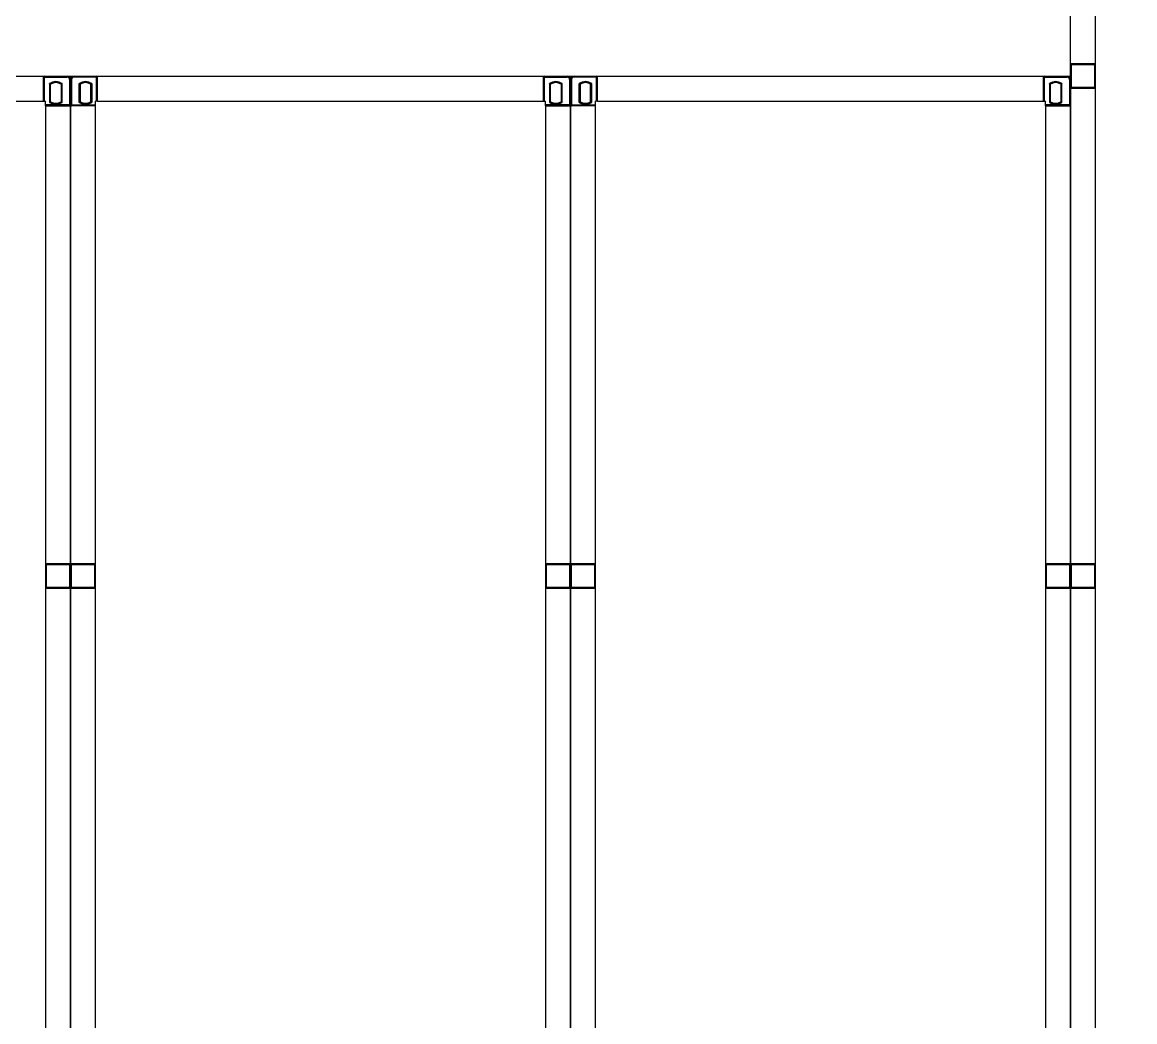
# Model space of a CAD drawing. Header units: millimetres. Extents: x 63700 to 182600, y -289551 to -205451.
# Drawn here: x 177832 to 178165.8, y -251644.3 to -251344.4 of the extents above; entities that cross this region are included whole.
import ezdxf

# ---------------------------------------------------------------- set-up
doc = ezdxf.new("R2010")
doc.units = ezdxf.units.MM
doc.header["$LTSCALE"] = 50

# ---------------------------------------------------------------- blocks, each defined once
blk = doc.blocks.new('KEY PLAN_NEW')
at = {"color": 253}
for p, q in [((-1280.86, -1428.38), (-1280.86, -1135.5)), ((-1283.86, -1190.44), (-1283.86, -1193.44)), ((-1283.86, -1190.44), (-1280.86, -1190.44)), ((-1283.74, -1193.32), (-1283.74, -1190.56)), ((-1283.74, -1190.56), (-1280.98, -1190.56)), ((-1280.98, -1190.56), (-1280.98, -1193.32)), ((-1280.98, -1190.56), (-1280.98, -1193.32)), ((-1280.86, -1193.44), (-1280.86, -1190.44)), ((-1280.86, -1193.44), (-1283.86, -1193.44)), ((-1280.98, -1193.32), (-1283.74, -1193.32)), ((-1460.62, -1194.94), (-1407.1, -1194.94)), ((-1407.1, -1194.94), (-1406.86, -1194.94)), ((-1406.86, -1195.5), (-1406.86, -1194.94)), ((-1400.62, -1194.94), (-1400.86, -1194.94)), ((-1400.86, -1195.5), (-1400.86, -1194.94)), ((-1400.62, -1194.94), (-1347.1, -1194.94)), ((-1347.1, -1194.94), (-1346.86, -1194.94)), ((-1346.86, -1195.5), (-1346.86, -1194.94)), ((-1340.62, -1194.94), (-1340.86, -1194.94)), ((-1340.86, -1195.5), (-1340.86, -1194.94)), ((-1340.62, -1194.94), (-1287.1, -1194.94)), ((-1287.1, -1194.94), (-1286.86, -1194.94)), ((-1286.86, -1195.5), (-1286.86, -1194.94)), ((-1406.86, -1195.5), (-1406.86, -1308.38)), ((-1400.86, -1308.38), (-1400.86, -1195.5)), ((-1346.86, -1195.5), (-1346.86, -1308.38)), ((-1340.86, -1308.38), (-1340.86, -1195.5)), ((-1286.86, -1195.5), (-1286.86, -1308.38)), ((-1406.86, -1250.44), (-1406.86, -1253.44)), ((-1406.86, -1250.44), (-1403.86, -1250.44)), ((-1406.74, -1253.32), (-1406.74, -1250.56)), ((-1406.74, -1250.56), (-1403.98, -1250.56)), ((-1403.98, -1250.56), (-1403.98, -1253.32)), ((-1403.98, -1250.56), (-1403.98, -1253.32)), ((-1403.86, -1250.44), (-1403.86, -1253.44)), ((-1403.86, -1250.44), (-1400.86, -1250.44)), ((-1403.86, -1253.44), (-1403.86, -1250.44)), ((-1403.74, -1253.32), (-1403.74, -1250.56)), ((-1403.74, -1250.56), (-1400.98, -1250.56)), ((-1400.98, -1250.56), (-1400.98, -1253.32)), ((-1400.98, -1250.56), (-1400.98, -1253.32)), ((-1400.86, -1253.44), (-1400.86, -1250.44)), ((-1346.86, -1250.44), (-1346.86, -1253.44)), ((-1346.86, -1250.44), (-1343.86, -1250.44)), ((-1346.74, -1253.32), (-1346.74, -1250.56)), ((-1346.74, -1250.56), (-1343.98, -1250.56)), ((-1343.98, -1250.56), (-1343.98, -1253.32)), ((-1343.98, -1250.56), (-1343.98, -1253.32)), ((-1343.86, -1253.44), (-1343.86, -1250.44)), ((-1343.86, -1250.44), (-1343.86, -1253.44)), ((-1343.86, -1250.44), (-1340.86, -1250.44)), ((-1343.74, -1253.32), (-1343.74, -1250.56)), ((-1343.74, -1250.56), (-1340.98, -1250.56)), ((-1340.98, -1250.56), (-1340.98, -1253.32)), ((-1340.98, -1250.56), (-1340.98, -1253.32)), ((-1340.86, -1253.44), (-1340.86, -1250.44)), ((-1286.86, -1250.44), (-1286.86, -1253.44)), ((-1286.86, -1250.44), (-1283.86, -1250.44)), ((-1286.74, -1253.32), (-1286.74, -1250.56)), ((-1286.74, -1250.56), (-1283.98, -1250.56)), ((-1283.98, -1250.56), (-1283.98, -1253.32)), ((-1283.98, -1250.56), (-1283.98, -1253.32)), ((-1283.86, -1250.44), (-1283.86, -1253.44)), ((-1283.86, -1250.44), (-1280.86, -1250.44)), ((-1283.86, -1253.44), (-1283.86, -1250.44)), ((-1283.74, -1253.32), (-1283.74, -1250.56)), ((-1283.74, -1250.56), (-1280.98, -1250.56)), ((-1280.98, -1250.56), (-1280.98, -1253.32)), ((-1280.98, -1250.56), (-1280.98, -1253.32)), ((-1280.86, -1253.44), (-1280.86, -1250.44)), ((-1403.86, -1253.44), (-1406.86, -1253.44)), ((-1403.98, -1253.32), (-1406.74, -1253.32)), ((-1400.86, -1253.44), (-1403.86, -1253.44)), ((-1400.98, -1253.32), (-1403.74, -1253.32)), ((-1343.86, -1253.44), (-1346.86, -1253.44)), ((-1343.98, -1253.32), (-1346.74, -1253.32)), ((-1340.86, -1253.44), (-1343.86, -1253.44)), ((-1340.98, -1253.32), (-1343.74, -1253.32)), ((-1283.86, -1253.44), (-1286.86, -1253.44)), ((-1283.98, -1253.32), (-1286.74, -1253.32)), ((-1280.86, -1253.44), (-1283.86, -1253.44)), ((-1280.98, -1253.32), (-1283.74, -1253.32))]:
    blk.add_line(p, q, dxfattribs=at)
at = {"color": 253, "linetype": 'Continuous'}
for p, q in [((-1407.1, -1194.94), (-1407.1, -1191.94)), ((-1407.1, -1192.06), (-1406.98, -1192.06)), ((-1406.98, -1191.94), (-1406.98, -1192.06)), ((-1406.98, -1194.94), (-1406.98, -1192.06)), ((-1406.98, -1192.06), (-1404.27, -1192.06)), ((-1404.27, -1192.06), (-1404.27, -1191.94)), ((-1403.98, -1192.06), (-1403.98, -1192.06)), ((-1403.98, -1192.06), (-1403.98, -1192.06)), ((-1403.74, -1192.06), (-1403.74, -1192.06)), ((-1403.74, -1192.06), (-1403.74, -1192.06)), ((-1403.45, -1192.06), (-1403.45, -1191.94)), ((-1400.74, -1192.06), (-1403.45, -1192.06)), ((-1400.74, -1191.94), (-1400.74, -1192.06)), ((-1400.62, -1192.06), (-1400.74, -1192.06)), ((-1400.74, -1194.94), (-1400.74, -1192.06)), ((-1400.62, -1194.94), (-1400.62, -1191.94)), ((-1347.1, -1194.94), (-1347.1, -1191.94)), ((-1347.1, -1192.06), (-1346.98, -1192.06)), ((-1346.98, -1191.94), (-1346.98, -1192.06)), ((-1346.98, -1194.94), (-1346.98, -1192.06)), ((-1346.98, -1192.06), (-1344.27, -1192.06)), ((-1344.27, -1192.06), (-1344.27, -1191.94)), ((-1343.98, -1192.06), (-1343.98, -1192.06)), ((-1343.98, -1192.06), (-1343.98, -1192.06)), ((-1343.74, -1192.06), (-1343.74, -1192.06)), ((-1343.74, -1192.06), (-1343.74, -1192.06)), ((-1343.45, -1192.06), (-1343.45, -1191.94)), ((-1340.74, -1192.06), (-1343.45, -1192.06)), ((-1340.74, -1191.94), (-1340.74, -1192.06)), ((-1340.62, -1192.06), (-1340.74, -1192.06)), ((-1340.74, -1194.94), (-1340.74, -1192.06)), ((-1340.62, -1194.94), (-1340.62, -1191.94)), ((-1287.1, -1194.94), (-1287.1, -1191.94)), ((-1287.1, -1192.06), (-1286.98, -1192.06)), ((-1286.98, -1191.94), (-1286.98, -1192.06)), ((-1286.98, -1194.94), (-1286.98, -1192.06)), ((-1286.98, -1192.06), (-1284.27, -1192.06)), ((-1284.27, -1192.06), (-1284.27, -1191.94)), ((-1283.98, -1192.06), (-1283.98, -1192.06)), ((-1283.98, -1192.06), (-1283.98, -1192.06)), ((-1406.4, -1192.84), (-1406.4, -1195.1)), ((-1406.28, -1195.04), (-1406.28, -1192.91)), ((-1405.01, -1192.91), (-1405.01, -1195.04)), ((-1404.89, -1195.1), (-1404.89, -1192.84)), ((-1403.98, -1192.35), (-1403.86, -1192.35)), ((-1403.98, -1192.35), (-1403.98, -1195.38)), ((-1403.74, -1192.35), (-1403.86, -1192.35)), ((-1403.74, -1192.35), (-1403.74, -1195.38)), ((-1402.84, -1195.1), (-1402.84, -1192.84)), ((-1402.72, -1192.91), (-1402.72, -1195.04)), ((-1401.45, -1195.04), (-1401.45, -1192.91)), ((-1401.33, -1192.84), (-1401.33, -1195.1)), ((-1346.4, -1192.84), (-1346.4, -1195.1)), ((-1346.28, -1195.04), (-1346.28, -1192.91)), ((-1345.01, -1192.91), (-1345.01, -1195.04)), ((-1344.89, -1195.1), (-1344.89, -1192.84)), ((-1343.98, -1192.35), (-1343.86, -1192.35)), ((-1343.98, -1192.35), (-1343.98, -1195.38)), ((-1343.74, -1192.35), (-1343.86, -1192.35)), ((-1343.74, -1192.35), (-1343.74, -1195.38)), ((-1342.84, -1195.1), (-1342.84, -1192.84)), ((-1342.72, -1192.91), (-1342.72, -1195.04)), ((-1341.45, -1195.04), (-1341.45, -1192.91)), ((-1341.33, -1192.84), (-1341.33, -1195.1)), ((-1286.4, -1192.84), (-1286.4, -1195.1)), ((-1286.28, -1195.04), (-1286.28, -1192.91)), ((-1285.01, -1192.91), (-1285.01, -1195.04)), ((-1284.89, -1195.1), (-1284.89, -1192.84)), ((-1283.98, -1192.35), (-1283.86, -1192.35)), ((-1283.98, -1192.35), (-1283.98, -1195.38)), ((-1403.98, -1195.38), (-1406.86, -1195.38)), ((-1406.86, -1195.5), (-1403.86, -1195.5)), ((-1403.98, -1195.5), (-1403.98, -1195.38)), ((-1403.98, -1195.38), (-1403.86, -1195.38)), ((-1403.74, -1195.38), (-1403.86, -1195.38)), ((-1400.86, -1195.5), (-1403.86, -1195.5)), ((-1403.74, -1195.5), (-1403.74, -1195.38)), ((-1403.74, -1195.38), (-1400.86, -1195.38)), ((-1343.98, -1195.38), (-1346.86, -1195.38)), ((-1346.86, -1195.5), (-1343.86, -1195.5)), ((-1343.98, -1195.5), (-1343.98, -1195.38)), ((-1343.98, -1195.38), (-1343.86, -1195.38)), ((-1343.74, -1195.38), (-1343.86, -1195.38)), ((-1340.86, -1195.5), (-1343.86, -1195.5)), ((-1343.74, -1195.5), (-1343.74, -1195.38)), ((-1343.74, -1195.38), (-1340.86, -1195.38)), ((-1283.98, -1195.38), (-1286.86, -1195.38)), ((-1286.86, -1195.5), (-1283.86, -1195.5)), ((-1283.98, -1195.5), (-1283.98, -1195.38)), ((-1283.98, -1195.38), (-1283.86, -1195.38))]:
    blk.add_line(p, q, dxfattribs=at)
at = {"color": 253}
for points in [[(-1283.86, -1131.94), (-1223.86, -1131.94), (-1223.86, -1431.94), (-1283.86, -1431.94)], [(-1463.86, -1191.94), (-1403.86, -1191.94), (-1403.86, -1311.94), (-1463.86, -1311.94)], [(-1403.86, -1191.94), (-1343.86, -1191.94), (-1343.86, -1311.94), (-1403.86, -1311.94)], [(-1343.86, -1191.94), (-1283.86, -1191.94), (-1283.86, -1311.94), (-1343.86, -1311.94)]]:
    blk.add_lwpolyline(points, close=True, dxfattribs=at)
at = {"color": 253, "linetype": 'Continuous'}
for centre, radius, start, end in [((-1406.98, -1192.06), 0.12, 90, 180), ((-1404.27, -1192.35), 0.41, 0, 90), ((-1404.27, -1192.35), 0.29, 0, 90), ((-1403.45, -1192.35), 0.41, 90, 180), ((-1403.45, -1192.35), 0.29, 90, 180), ((-1400.74, -1192.06), 0.12, 0, 90), ((-1346.98, -1192.06), 0.12, 90, 180), ((-1344.27, -1192.35), 0.41, 0, 90), ((-1344.27, -1192.35), 0.29, 0, 90), ((-1343.45, -1192.35), 0.41, 90, 180), ((-1343.45, -1192.35), 0.29, 90, 180), ((-1340.74, -1192.06), 0.12, 0, 90), ((-1286.98, -1192.06), 0.12, 90, 180), ((-1284.27, -1192.35), 0.41, 0, 90), ((-1284.27, -1192.35), 0.29, 0, 90), ((-1405.64, -1193.97), 1.36, 56.2792, 123.7208), ((-1405.64, -1193.97), 1.24, 59.1964, 120.8036), ((-1402.08, -1193.97), 1.36, 56.2792, 123.7208), ((-1402.08, -1193.97), 1.24, 59.1964, 120.8036), ((-1345.64, -1193.97), 1.36, 56.2792, 123.7208), ((-1345.64, -1193.97), 1.24, 59.1964, 120.8036), ((-1342.08, -1193.97), 1.36, 56.2792, 123.7208), ((-1342.08, -1193.97), 1.24, 59.1964, 120.8036), ((-1285.64, -1193.97), 1.36, 56.2792, 123.7208), ((-1285.64, -1193.97), 1.24, 59.1964, 120.8036), ((-1405.64, -1193.97), 1.36, 236.2792, 303.7208), ((-1405.64, -1193.97), 1.24, 239.1964, 300.8036), ((-1403.98, -1195.38), 0.12, 270, 0), ((-1403.74, -1195.38), 0.12, 180, 270), ((-1402.08, -1193.97), 1.36, 236.2792, 303.7208), ((-1402.08, -1193.97), 1.24, 239.1964, 300.8036), ((-1345.64, -1193.97), 1.36, 236.2792, 303.7208), ((-1345.64, -1193.97), 1.24, 239.1964, 300.8036), ((-1343.98, -1195.38), 0.12, 270, 0), ((-1343.74, -1195.38), 0.12, 180, 270), ((-1342.08, -1193.97), 1.36, 236.2792, 303.7208), ((-1342.08, -1193.97), 1.24, 239.1964, 300.8036), ((-1285.64, -1193.97), 1.36, 236.2792, 303.7208), ((-1285.64, -1193.97), 1.24, 239.1964, 300.8036), ((-1283.98, -1195.38), 0.12, 270, 0)]:
    blk.add_arc(centre, radius, start, end, dxfattribs=at)
for points, knots in [([(-1406.28, -1192.91), (-1406.28, -1192.91, 46), (-1406.28, -1192.91, 46), (-1406.28, -1192.91, 46), (-1406.28, -1192.91, 46), (-1406.28, -1192.91, 46), (-1406.28, -1192.91, 46), (-1406.28, -1192.91, 46), (-1406.28, -1192.91, 46), (-1406.28, -1192.91, 46), (-1406.28, -1192.9, 46), (-1406.29, -1192.9, 46), (-1406.29, -1192.9, 46), (-1406.29, -1192.9, 46), (-1406.29, -1192.9, 46), (-1406.29, -1192.9, 46), (-1406.3, -1192.9, 46), (-1406.3, -1192.9, 46), (-1406.3, -1192.9, 46), (-1406.3, -1192.9, 46), (-1406.3, -1192.89, 46), (-1406.3, -1192.89, 46), (-1406.31, -1192.89, 46), (-1406.31, -1192.89, 46), (-1406.32, -1192.89, 46), (-1406.32, -1192.89, 46), (-1406.32, -1192.88, 46), (-1406.32, -1192.88, 46), (-1406.32, -1192.88, 46), (-1406.32, -1192.88, 46), (-1406.33, -1192.88, 46), (-1406.33, -1192.88, 46), (-1406.34, -1192.88, 46), (-1406.34, -1192.87, 46), (-1406.35, -1192.87, 46), (-1406.35, -1192.87, 46), (-1406.35, -1192.87, 46), (-1406.35, -1192.87, 46), (-1406.36, -1192.86, 46), (-1406.36, -1192.86, 46), (-1406.36, -1192.86, 46), (-1406.36, -1192.86, 46), (-1406.37, -1192.86, 46), (-1406.37, -1192.86, 46), (-1406.38, -1192.85, 46), (-1406.38, -1192.85, 46), (-1406.39, -1192.85, 46), (-1406.39, -1192.85, 46), (-1406.39, -1192.84, 46), (-1406.39, -1192.84, 46), (-1406.39, -1192.84, 46), (-1406.4, -1192.84, 46), (-1406.4, -1192.84, 46), (-1406.4, -1192.84, 46)], [0, 0, 0, 0, 0.06206, 0.12459, 0.12459, 0.155854, 0.155854, 0.171487, 0.171487, 0.187119, 0.187119, 0.249648, 0.249648, 0.312178, 0.312178, 0.343442, 0.343442, 0.359075, 0.359075, 0.374707, 0.374707, 0.437236, 0.437236, 0.499766, 0.499766, 0.53103, 0.53103, 0.546663, 0.546663, 0.562295, 0.562295, 0.624824, 0.624824, 0.687353, 0.687353, 0.749883, 0.749883, 0.765515, 0.765515, 0.781147, 0.781147, 0.812412, 0.812412, 0.874941, 0.874941, 0.937471, 0.937471, 0.968735, 0.968735, 0.984368, 0.992184, 0.992184, 1, 1, 1, 1]), ([(-1404.89, -1192.84), (-1404.89, -1192.84, 46), (-1404.89, -1192.84, 46), (-1404.89, -1192.84, 46), (-1404.89, -1192.84, 46), (-1404.89, -1192.84, 46), (-1404.89, -1192.85, 46), (-1404.9, -1192.85, 46), (-1404.9, -1192.85, 46), (-1404.91, -1192.85, 46), (-1404.91, -1192.86, 46), (-1404.92, -1192.86, 46), (-1404.92, -1192.86, 46), (-1404.92, -1192.86, 46), (-1404.93, -1192.86, 46), (-1404.93, -1192.86, 46), (-1404.93, -1192.87, 46), (-1404.93, -1192.87, 46), (-1404.93, -1192.87, 46), (-1404.94, -1192.87, 46), (-1404.94, -1192.87, 46), (-1404.95, -1192.88, 46), (-1404.95, -1192.88, 46), (-1404.96, -1192.88, 46), (-1404.96, -1192.88, 46), (-1404.96, -1192.88, 46), (-1404.96, -1192.88, 46), (-1404.96, -1192.88, 46), (-1404.97, -1192.89, 46), (-1404.97, -1192.89, 46), (-1404.97, -1192.89, 46), (-1404.97, -1192.89, 46), (-1404.98, -1192.89, 46), (-1404.98, -1192.89, 46), (-1404.99, -1192.9, 46), (-1404.99, -1192.9, 46), (-1404.99, -1192.9, 46), (-1404.99, -1192.9, 46), (-1404.99, -1192.9, 46), (-1404.99, -1192.9, 46), (-1404.99, -1192.9, 46), (-1404.99, -1192.9, 46), (-1405, -1192.9, 46), (-1405, -1192.9, 46), (-1405, -1192.91, 46), (-1405, -1192.91, 46), (-1405, -1192.91, 46), (-1405, -1192.91, 46), (-1405, -1192.91, 46), (-1405, -1192.91, 46), (-1405.01, -1192.91, 46), (-1405.01, -1192.91, 46), (-1405.01, -1192.91, 46), (-1405.01, -1192.91, 46)], [0, 0, 0, 0, 0.00782, 0.00782, 0.015639, 0.031279, 0.031279, 0.062557, 0.062557, 0.125114, 0.125114, 0.187671, 0.187671, 0.21895, 0.21895, 0.234589, 0.234589, 0.250228, 0.250228, 0.312785, 0.312785, 0.375342, 0.375342, 0.437899, 0.437899, 0.453538, 0.453538, 0.469178, 0.469178, 0.500456, 0.500456, 0.563013, 0.563013, 0.62557, 0.62557, 0.641209, 0.641209, 0.656849, 0.656849, 0.688127, 0.688127, 0.750684, 0.750684, 0.813241, 0.813241, 0.828881, 0.828881, 0.84452, 0.84452, 0.875798, 0.875798, 0.938355, 1, 1, 1, 1]), ([(-1402.84, -1192.84), (-1402.84, -1192.84, 46), (-1402.84, -1192.84, 46), (-1402.83, -1192.84, 46), (-1402.83, -1192.84, 46), (-1402.83, -1192.84, 46), (-1402.83, -1192.85, 46), (-1402.83, -1192.85, 46), (-1402.82, -1192.85, 46), (-1402.82, -1192.85, 46), (-1402.81, -1192.86, 46), (-1402.81, -1192.86, 46), (-1402.8, -1192.86, 46), (-1402.8, -1192.86, 46), (-1402.8, -1192.86, 46), (-1402.8, -1192.86, 46), (-1402.79, -1192.87, 46), (-1402.79, -1192.87, 46), (-1402.79, -1192.87, 46), (-1402.79, -1192.87, 46), (-1402.78, -1192.87, 46), (-1402.78, -1192.88, 46), (-1402.77, -1192.88, 46), (-1402.77, -1192.88, 46), (-1402.76, -1192.88, 46), (-1402.76, -1192.88, 46), (-1402.76, -1192.88, 46), (-1402.76, -1192.88, 46), (-1402.76, -1192.89, 46), (-1402.76, -1192.89, 46), (-1402.75, -1192.89, 46), (-1402.75, -1192.89, 46), (-1402.74, -1192.89, 46), (-1402.74, -1192.89, 46), (-1402.74, -1192.9, 46), (-1402.74, -1192.9, 46), (-1402.74, -1192.9, 46), (-1402.74, -1192.9, 46), (-1402.73, -1192.9, 46), (-1402.73, -1192.9, 46), (-1402.73, -1192.9, 46), (-1402.73, -1192.9, 46), (-1402.73, -1192.9, 46), (-1402.72, -1192.9, 46), (-1402.72, -1192.91, 46), (-1402.72, -1192.91, 46), (-1402.72, -1192.91, 46), (-1402.72, -1192.91, 46), (-1402.72, -1192.91, 46), (-1402.72, -1192.91, 46), (-1402.72, -1192.91, 46), (-1402.72, -1192.91, 46), (-1402.72, -1192.91, 46), (-1402.72, -1192.91, 46)], [0, 0, 0, 0, 0.00782, 0.00782, 0.015639, 0.031279, 0.031279, 0.062557, 0.062557, 0.125114, 0.125114, 0.187671, 0.187671, 0.21895, 0.21895, 0.234589, 0.234589, 0.250228, 0.250228, 0.312785, 0.312785, 0.375342, 0.375342, 0.437899, 0.437899, 0.453538, 0.453538, 0.469178, 0.469178, 0.500456, 0.500456, 0.563013, 0.563013, 0.62557, 0.62557, 0.641209, 0.641209, 0.656849, 0.656849, 0.688127, 0.688127, 0.750684, 0.750684, 0.813241, 0.813241, 0.828881, 0.828881, 0.84452, 0.84452, 0.875798, 0.875798, 0.938355, 1, 1, 1, 1]), ([(-1401.45, -1192.91), (-1401.45, -1192.91, 46), (-1401.45, -1192.91, 46), (-1401.45, -1192.91, 46), (-1401.44, -1192.91, 46), (-1401.44, -1192.91, 46), (-1401.44, -1192.91, 46), (-1401.44, -1192.91, 46), (-1401.44, -1192.91, 46), (-1401.44, -1192.91, 46), (-1401.44, -1192.9, 46), (-1401.44, -1192.9, 46), (-1401.43, -1192.9, 46), (-1401.43, -1192.9, 46), (-1401.43, -1192.9, 46), (-1401.43, -1192.9, 46), (-1401.43, -1192.9, 46), (-1401.43, -1192.9, 46), (-1401.43, -1192.9, 46), (-1401.43, -1192.9, 46), (-1401.42, -1192.89, 46), (-1401.42, -1192.89, 46), (-1401.41, -1192.89, 46), (-1401.41, -1192.89, 46), (-1401.41, -1192.89, 46), (-1401.41, -1192.89, 46), (-1401.4, -1192.88, 46), (-1401.4, -1192.88, 46), (-1401.4, -1192.88, 46), (-1401.4, -1192.88, 46), (-1401.4, -1192.88, 46), (-1401.39, -1192.88, 46), (-1401.39, -1192.88, 46), (-1401.38, -1192.87, 46), (-1401.38, -1192.87, 46), (-1401.37, -1192.87, 46), (-1401.37, -1192.87, 46), (-1401.37, -1192.87, 46), (-1401.37, -1192.86, 46), (-1401.37, -1192.86, 46), (-1401.36, -1192.86, 46), (-1401.36, -1192.86, 46), (-1401.36, -1192.86, 46), (-1401.35, -1192.86, 46), (-1401.35, -1192.85, 46), (-1401.34, -1192.85, 46), (-1401.34, -1192.85, 46), (-1401.33, -1192.85, 46), (-1401.33, -1192.84, 46), (-1401.33, -1192.84, 46), (-1401.33, -1192.84, 46), (-1401.33, -1192.84, 46), (-1401.33, -1192.84, 46), (-1401.33, -1192.84, 46)], [0, 0, 0, 0, 0.06206, 0.12459, 0.12459, 0.155854, 0.155854, 0.171487, 0.171487, 0.187119, 0.187119, 0.249648, 0.249648, 0.312178, 0.312178, 0.343442, 0.343442, 0.359075, 0.359075, 0.374707, 0.374707, 0.437236, 0.437236, 0.499766, 0.499766, 0.53103, 0.53103, 0.546663, 0.546663, 0.562295, 0.562295, 0.624824, 0.624824, 0.687353, 0.687353, 0.749883, 0.749883, 0.765515, 0.765515, 0.781147, 0.781147, 0.812412, 0.812412, 0.874941, 0.874941, 0.937471, 0.937471, 0.968735, 0.968735, 0.984368, 0.992184, 0.992184, 1, 1, 1, 1]), ([(-1346.28, -1192.91), (-1346.28, -1192.91, 46), (-1346.28, -1192.91, 46), (-1346.28, -1192.91, 46), (-1346.28, -1192.91, 46), (-1346.28, -1192.91, 46), (-1346.28, -1192.91, 46), (-1346.28, -1192.91, 46), (-1346.28, -1192.91, 46), (-1346.28, -1192.91, 46), (-1346.28, -1192.9, 46), (-1346.29, -1192.9, 46), (-1346.29, -1192.9, 46), (-1346.29, -1192.9, 46), (-1346.29, -1192.9, 46), (-1346.29, -1192.9, 46), (-1346.3, -1192.9, 46), (-1346.3, -1192.9, 46), (-1346.3, -1192.9, 46), (-1346.3, -1192.9, 46), (-1346.3, -1192.89, 46), (-1346.3, -1192.89, 46), (-1346.31, -1192.89, 46), (-1346.31, -1192.89, 46), (-1346.32, -1192.89, 46), (-1346.32, -1192.89, 46), (-1346.32, -1192.88, 46), (-1346.32, -1192.88, 46), (-1346.32, -1192.88, 46), (-1346.32, -1192.88, 46), (-1346.33, -1192.88, 46), (-1346.33, -1192.88, 46), (-1346.34, -1192.88, 46), (-1346.34, -1192.87, 46), (-1346.35, -1192.87, 46), (-1346.35, -1192.87, 46), (-1346.35, -1192.87, 46), (-1346.35, -1192.87, 46), (-1346.36, -1192.86, 46), (-1346.36, -1192.86, 46), (-1346.36, -1192.86, 46), (-1346.36, -1192.86, 46), (-1346.37, -1192.86, 46), (-1346.37, -1192.86, 46), (-1346.38, -1192.85, 46), (-1346.38, -1192.85, 46), (-1346.39, -1192.85, 46), (-1346.39, -1192.85, 46), (-1346.39, -1192.84, 46), (-1346.39, -1192.84, 46), (-1346.39, -1192.84, 46), (-1346.4, -1192.84, 46), (-1346.4, -1192.84, 46), (-1346.4, -1192.84, 46)], [0, 0, 0, 0, 0.06206, 0.12459, 0.12459, 0.155854, 0.155854, 0.171487, 0.171487, 0.187119, 0.187119, 0.249648, 0.249648, 0.312178, 0.312178, 0.343442, 0.343442, 0.359075, 0.359075, 0.374707, 0.374707, 0.437236, 0.437236, 0.499766, 0.499766, 0.53103, 0.53103, 0.546663, 0.546663, 0.562295, 0.562295, 0.624824, 0.624824, 0.687353, 0.687353, 0.749883, 0.749883, 0.765515, 0.765515, 0.781147, 0.781147, 0.812412, 0.812412, 0.874941, 0.874941, 0.937471, 0.937471, 0.968735, 0.968735, 0.984368, 0.992184, 0.992184, 1, 1, 1, 1]), ([(-1344.89, -1192.84), (-1344.89, -1192.84, 46), (-1344.89, -1192.84, 46), (-1344.89, -1192.84, 46), (-1344.89, -1192.84, 46), (-1344.89, -1192.84, 46), (-1344.89, -1192.85, 46), (-1344.9, -1192.85, 46), (-1344.9, -1192.85, 46), (-1344.91, -1192.85, 46), (-1344.91, -1192.86, 46), (-1344.92, -1192.86, 46), (-1344.92, -1192.86, 46), (-1344.92, -1192.86, 46), (-1344.93, -1192.86, 46), (-1344.93, -1192.86, 46), (-1344.93, -1192.87, 46), (-1344.93, -1192.87, 46), (-1344.93, -1192.87, 46), (-1344.94, -1192.87, 46), (-1344.94, -1192.87, 46), (-1344.95, -1192.88, 46), (-1344.95, -1192.88, 46), (-1344.96, -1192.88, 46), (-1344.96, -1192.88, 46), (-1344.96, -1192.88, 46), (-1344.96, -1192.88, 46), (-1344.96, -1192.88, 46), (-1344.97, -1192.89, 46), (-1344.97, -1192.89, 46), (-1344.97, -1192.89, 46), (-1344.97, -1192.89, 46), (-1344.98, -1192.89, 46), (-1344.98, -1192.89, 46), (-1344.99, -1192.9, 46), (-1344.99, -1192.9, 46), (-1344.99, -1192.9, 46), (-1344.99, -1192.9, 46), (-1344.99, -1192.9, 46), (-1344.99, -1192.9, 46), (-1344.99, -1192.9, 46), (-1344.99, -1192.9, 46), (-1345, -1192.9, 46), (-1345, -1192.9, 46), (-1345, -1192.91, 46), (-1345, -1192.91, 46), (-1345, -1192.91, 46), (-1345, -1192.91, 46), (-1345, -1192.91, 46), (-1345, -1192.91, 46), (-1345.01, -1192.91, 46), (-1345.01, -1192.91, 46), (-1345.01, -1192.91, 46), (-1345.01, -1192.91, 46)], [0, 0, 0, 0, 0.00782, 0.00782, 0.015639, 0.031279, 0.031279, 0.062557, 0.062557, 0.125114, 0.125114, 0.187671, 0.187671, 0.21895, 0.21895, 0.234589, 0.234589, 0.250228, 0.250228, 0.312785, 0.312785, 0.375342, 0.375342, 0.437899, 0.437899, 0.453538, 0.453538, 0.469178, 0.469178, 0.500456, 0.500456, 0.563013, 0.563013, 0.62557, 0.62557, 0.641209, 0.641209, 0.656849, 0.656849, 0.688127, 0.688127, 0.750684, 0.750684, 0.813241, 0.813241, 0.828881, 0.828881, 0.84452, 0.84452, 0.875798, 0.875798, 0.938355, 1, 1, 1, 1]), ([(-1342.84, -1192.84), (-1342.84, -1192.84, 46), (-1342.84, -1192.84, 46), (-1342.83, -1192.84, 46), (-1342.83, -1192.84, 46), (-1342.83, -1192.84, 46), (-1342.83, -1192.85, 46), (-1342.83, -1192.85, 46), (-1342.82, -1192.85, 46), (-1342.82, -1192.85, 46), (-1342.81, -1192.86, 46), (-1342.81, -1192.86, 46), (-1342.8, -1192.86, 46), (-1342.8, -1192.86, 46), (-1342.8, -1192.86, 46), (-1342.8, -1192.86, 46), (-1342.79, -1192.87, 46), (-1342.79, -1192.87, 46), (-1342.79, -1192.87, 46), (-1342.79, -1192.87, 46), (-1342.78, -1192.87, 46), (-1342.78, -1192.88, 46), (-1342.77, -1192.88, 46), (-1342.77, -1192.88, 46), (-1342.76, -1192.88, 46), (-1342.76, -1192.88, 46), (-1342.76, -1192.88, 46), (-1342.76, -1192.88, 46), (-1342.76, -1192.89, 46), (-1342.76, -1192.89, 46), (-1342.75, -1192.89, 46), (-1342.75, -1192.89, 46), (-1342.74, -1192.89, 46), (-1342.74, -1192.89, 46), (-1342.74, -1192.9, 46), (-1342.74, -1192.9, 46), (-1342.74, -1192.9, 46), (-1342.74, -1192.9, 46), (-1342.73, -1192.9, 46), (-1342.73, -1192.9, 46), (-1342.73, -1192.9, 46), (-1342.73, -1192.9, 46), (-1342.73, -1192.9, 46), (-1342.72, -1192.9, 46), (-1342.72, -1192.91, 46), (-1342.72, -1192.91, 46), (-1342.72, -1192.91, 46), (-1342.72, -1192.91, 46), (-1342.72, -1192.91, 46), (-1342.72, -1192.91, 46), (-1342.72, -1192.91, 46), (-1342.72, -1192.91, 46), (-1342.72, -1192.91, 46), (-1342.72, -1192.91, 46)], [0, 0, 0, 0, 0.00782, 0.00782, 0.015639, 0.031279, 0.031279, 0.062557, 0.062557, 0.125114, 0.125114, 0.187671, 0.187671, 0.21895, 0.21895, 0.234589, 0.234589, 0.250228, 0.250228, 0.312785, 0.312785, 0.375342, 0.375342, 0.437899, 0.437899, 0.453538, 0.453538, 0.469178, 0.469178, 0.500456, 0.500456, 0.563013, 0.563013, 0.62557, 0.62557, 0.641209, 0.641209, 0.656849, 0.656849, 0.688127, 0.688127, 0.750684, 0.750684, 0.813241, 0.813241, 0.828881, 0.828881, 0.84452, 0.84452, 0.875798, 0.875798, 0.938355, 1, 1, 1, 1]), ([(-1341.45, -1192.91), (-1341.45, -1192.91, 46), (-1341.45, -1192.91, 46), (-1341.45, -1192.91, 46), (-1341.44, -1192.91, 46), (-1341.44, -1192.91, 46), (-1341.44, -1192.91, 46), (-1341.44, -1192.91, 46), (-1341.44, -1192.91, 46), (-1341.44, -1192.91, 46), (-1341.44, -1192.9, 46), (-1341.44, -1192.9, 46), (-1341.43, -1192.9, 46), (-1341.43, -1192.9, 46), (-1341.43, -1192.9, 46), (-1341.43, -1192.9, 46), (-1341.43, -1192.9, 46), (-1341.43, -1192.9, 46), (-1341.43, -1192.9, 46), (-1341.43, -1192.9, 46), (-1341.42, -1192.89, 46), (-1341.42, -1192.89, 46), (-1341.41, -1192.89, 46), (-1341.41, -1192.89, 46), (-1341.41, -1192.89, 46), (-1341.41, -1192.89, 46), (-1341.4, -1192.88, 46), (-1341.4, -1192.88, 46), (-1341.4, -1192.88, 46), (-1341.4, -1192.88, 46), (-1341.4, -1192.88, 46), (-1341.39, -1192.88, 46), (-1341.39, -1192.88, 46), (-1341.38, -1192.87, 46), (-1341.38, -1192.87, 46), (-1341.37, -1192.87, 46), (-1341.37, -1192.87, 46), (-1341.37, -1192.87, 46), (-1341.37, -1192.86, 46), (-1341.37, -1192.86, 46), (-1341.36, -1192.86, 46), (-1341.36, -1192.86, 46), (-1341.36, -1192.86, 46), (-1341.35, -1192.86, 46), (-1341.35, -1192.85, 46), (-1341.34, -1192.85, 46), (-1341.34, -1192.85, 46), (-1341.33, -1192.85, 46), (-1341.33, -1192.84, 46), (-1341.33, -1192.84, 46), (-1341.33, -1192.84, 46), (-1341.33, -1192.84, 46), (-1341.33, -1192.84, 46), (-1341.33, -1192.84, 46)], [0, 0, 0, 0, 0.06206, 0.12459, 0.12459, 0.155854, 0.155854, 0.171487, 0.171487, 0.187119, 0.187119, 0.249648, 0.249648, 0.312178, 0.312178, 0.343442, 0.343442, 0.359075, 0.359075, 0.374707, 0.374707, 0.437236, 0.437236, 0.499766, 0.499766, 0.53103, 0.53103, 0.546663, 0.546663, 0.562295, 0.562295, 0.624824, 0.624824, 0.687353, 0.687353, 0.749883, 0.749883, 0.765515, 0.765515, 0.781147, 0.781147, 0.812412, 0.812412, 0.874941, 0.874941, 0.937471, 0.937471, 0.968735, 0.968735, 0.984368, 0.992184, 0.992184, 1, 1, 1, 1]), ([(-1286.28, -1192.91), (-1286.28, -1192.91, 46), (-1286.28, -1192.91, 46), (-1286.28, -1192.91, 46), (-1286.28, -1192.91, 46), (-1286.28, -1192.91, 46), (-1286.28, -1192.91, 46), (-1286.28, -1192.91, 46), (-1286.28, -1192.91, 46), (-1286.28, -1192.91, 46), (-1286.28, -1192.9, 46), (-1286.29, -1192.9, 46), (-1286.29, -1192.9, 46), (-1286.29, -1192.9, 46), (-1286.29, -1192.9, 46), (-1286.29, -1192.9, 46), (-1286.3, -1192.9, 46), (-1286.3, -1192.9, 46), (-1286.3, -1192.9, 46), (-1286.3, -1192.9, 46), (-1286.3, -1192.89, 46), (-1286.3, -1192.89, 46), (-1286.31, -1192.89, 46), (-1286.31, -1192.89, 46), (-1286.32, -1192.89, 46), (-1286.32, -1192.89, 46), (-1286.32, -1192.88, 46), (-1286.32, -1192.88, 46), (-1286.32, -1192.88, 46), (-1286.32, -1192.88, 46), (-1286.33, -1192.88, 46), (-1286.33, -1192.88, 46), (-1286.34, -1192.88, 46), (-1286.34, -1192.87, 46), (-1286.35, -1192.87, 46), (-1286.35, -1192.87, 46), (-1286.35, -1192.87, 46), (-1286.35, -1192.87, 46), (-1286.36, -1192.86, 46), (-1286.36, -1192.86, 46), (-1286.36, -1192.86, 46), (-1286.36, -1192.86, 46), (-1286.37, -1192.86, 46), (-1286.37, -1192.86, 46), (-1286.38, -1192.85, 46), (-1286.38, -1192.85, 46), (-1286.39, -1192.85, 46), (-1286.39, -1192.85, 46), (-1286.39, -1192.84, 46), (-1286.39, -1192.84, 46), (-1286.39, -1192.84, 46), (-1286.4, -1192.84, 46), (-1286.4, -1192.84, 46), (-1286.4, -1192.84, 46)], [0, 0, 0, 0, 0.06206, 0.12459, 0.12459, 0.155854, 0.155854, 0.171487, 0.171487, 0.187119, 0.187119, 0.249648, 0.249648, 0.312178, 0.312178, 0.343442, 0.343442, 0.359075, 0.359075, 0.374707, 0.374707, 0.437236, 0.437236, 0.499766, 0.499766, 0.53103, 0.53103, 0.546663, 0.546663, 0.562295, 0.562295, 0.624824, 0.624824, 0.687353, 0.687353, 0.749883, 0.749883, 0.765515, 0.765515, 0.781147, 0.781147, 0.812412, 0.812412, 0.874941, 0.874941, 0.937471, 0.937471, 0.968735, 0.968735, 0.984368, 0.992184, 0.992184, 1, 1, 1, 1]), ([(-1284.89, -1192.84), (-1284.89, -1192.84, 46), (-1284.89, -1192.84, 46), (-1284.89, -1192.84, 46), (-1284.89, -1192.84, 46), (-1284.89, -1192.84, 46), (-1284.89, -1192.85, 46), (-1284.9, -1192.85, 46), (-1284.9, -1192.85, 46), (-1284.91, -1192.85, 46), (-1284.91, -1192.86, 46), (-1284.92, -1192.86, 46), (-1284.92, -1192.86, 46), (-1284.92, -1192.86, 46), (-1284.93, -1192.86, 46), (-1284.93, -1192.86, 46), (-1284.93, -1192.87, 46), (-1284.93, -1192.87, 46), (-1284.93, -1192.87, 46), (-1284.94, -1192.87, 46), (-1284.94, -1192.87, 46), (-1284.95, -1192.88, 46), (-1284.95, -1192.88, 46), (-1284.96, -1192.88, 46), (-1284.96, -1192.88, 46), (-1284.96, -1192.88, 46), (-1284.96, -1192.88, 46), (-1284.96, -1192.88, 46), (-1284.97, -1192.89, 46), (-1284.97, -1192.89, 46), (-1284.97, -1192.89, 46), (-1284.97, -1192.89, 46), (-1284.98, -1192.89, 46), (-1284.98, -1192.89, 46), (-1284.99, -1192.9, 46), (-1284.99, -1192.9, 46), (-1284.99, -1192.9, 46), (-1284.99, -1192.9, 46), (-1284.99, -1192.9, 46), (-1284.99, -1192.9, 46), (-1284.99, -1192.9, 46), (-1284.99, -1192.9, 46), (-1285, -1192.9, 46), (-1285, -1192.9, 46), (-1285, -1192.91, 46), (-1285, -1192.91, 46), (-1285, -1192.91, 46), (-1285, -1192.91, 46), (-1285, -1192.91, 46), (-1285, -1192.91, 46), (-1285.01, -1192.91, 46), (-1285.01, -1192.91, 46), (-1285.01, -1192.91, 46), (-1285.01, -1192.91, 46)], [0, 0, 0, 0, 0.00782, 0.00782, 0.015639, 0.031279, 0.031279, 0.062557, 0.062557, 0.125114, 0.125114, 0.187671, 0.187671, 0.21895, 0.21895, 0.234589, 0.234589, 0.250228, 0.250228, 0.312785, 0.312785, 0.375342, 0.375342, 0.437899, 0.437899, 0.453538, 0.453538, 0.469178, 0.469178, 0.500456, 0.500456, 0.563013, 0.563013, 0.62557, 0.62557, 0.641209, 0.641209, 0.656849, 0.656849, 0.688127, 0.688127, 0.750684, 0.750684, 0.813241, 0.813241, 0.828881, 0.828881, 0.84452, 0.84452, 0.875798, 0.875798, 0.938355, 1, 1, 1, 1]), ([(-1406.28, -1195.04), (-1406.28, -1195.04, 46), (-1406.28, -1195.04, 46), (-1406.28, -1195.04, 46), (-1406.28, -1195.04, 46), (-1406.28, -1195.04, 46), (-1406.28, -1195.04, 46), (-1406.28, -1195.04, 46), (-1406.28, -1195.04, 46), (-1406.28, -1195.04, 46), (-1406.28, -1195.04, 46), (-1406.29, -1195.04, 46), (-1406.29, -1195.05, 46), (-1406.29, -1195.05, 46), (-1406.29, -1195.05, 46), (-1406.29, -1195.05, 46), (-1406.3, -1195.05, 46), (-1406.3, -1195.05, 46), (-1406.3, -1195.05, 46), (-1406.3, -1195.05, 46), (-1406.3, -1195.05, 46), (-1406.3, -1195.05, 46), (-1406.31, -1195.06, 46), (-1406.31, -1195.06, 46), (-1406.32, -1195.06, 46), (-1406.32, -1195.06, 46), (-1406.32, -1195.06, 46), (-1406.32, -1195.06, 46), (-1406.32, -1195.06, 46), (-1406.32, -1195.06, 46), (-1406.33, -1195.07, 46), (-1406.33, -1195.07, 46), (-1406.34, -1195.07, 46), (-1406.34, -1195.07, 46), (-1406.35, -1195.08, 46), (-1406.35, -1195.08, 46), (-1406.35, -1195.08, 46), (-1406.35, -1195.08, 46), (-1406.36, -1195.08, 46), (-1406.36, -1195.08, 46), (-1406.36, -1195.09, 46), (-1406.36, -1195.09, 46), (-1406.37, -1195.09, 46), (-1406.37, -1195.09, 46), (-1406.38, -1195.09, 46), (-1406.38, -1195.1, 46), (-1406.39, -1195.1, 46), (-1406.39, -1195.1, 46), (-1406.39, -1195.1, 46), (-1406.39, -1195.1, 46), (-1406.39, -1195.1, 46), (-1406.4, -1195.1, 46), (-1406.4, -1195.1, 46), (-1406.4, -1195.1, 46)], [0, 0, 0, 0, 0.06206, 0.12459, 0.12459, 0.155854, 0.155854, 0.171487, 0.171487, 0.187119, 0.187119, 0.249648, 0.249648, 0.312178, 0.312178, 0.343442, 0.343442, 0.359075, 0.359075, 0.374707, 0.374707, 0.437236, 0.437236, 0.499766, 0.499766, 0.53103, 0.53103, 0.546663, 0.546663, 0.562295, 0.562295, 0.624824, 0.624824, 0.687353, 0.687353, 0.749883, 0.749883, 0.765515, 0.765515, 0.781147, 0.781147, 0.812412, 0.812412, 0.874941, 0.874941, 0.937471, 0.937471, 0.968735, 0.968735, 0.984368, 0.992184, 0.992184, 1, 1, 1, 1]), ([(-1404.89, -1195.1), (-1404.89, -1195.1, 46), (-1404.89, -1195.1, 46), (-1404.89, -1195.1, 46), (-1404.89, -1195.1, 46), (-1404.89, -1195.1, 46), (-1404.89, -1195.1, 46), (-1404.9, -1195.1, 46), (-1404.9, -1195.1, 46), (-1404.91, -1195.09, 46), (-1404.91, -1195.09, 46), (-1404.92, -1195.09, 46), (-1404.92, -1195.09, 46), (-1404.92, -1195.09, 46), (-1404.93, -1195.08, 46), (-1404.93, -1195.08, 46), (-1404.93, -1195.08, 46), (-1404.93, -1195.08, 46), (-1404.93, -1195.08, 46), (-1404.94, -1195.08, 46), (-1404.94, -1195.07, 46), (-1404.95, -1195.07, 46), (-1404.95, -1195.07, 46), (-1404.96, -1195.07, 46), (-1404.96, -1195.06, 46), (-1404.96, -1195.06, 46), (-1404.96, -1195.06, 46), (-1404.96, -1195.06, 46), (-1404.97, -1195.06, 46), (-1404.97, -1195.06, 46), (-1404.97, -1195.06, 46), (-1404.97, -1195.06, 46), (-1404.98, -1195.05, 46), (-1404.98, -1195.05, 46), (-1404.99, -1195.05, 46), (-1404.99, -1195.05, 46), (-1404.99, -1195.05, 46), (-1404.99, -1195.05, 46), (-1404.99, -1195.05, 46), (-1404.99, -1195.05, 46), (-1404.99, -1195.05, 46), (-1404.99, -1195.05, 46), (-1405, -1195.04, 46), (-1405, -1195.04, 46), (-1405, -1195.04, 46), (-1405, -1195.04, 46), (-1405, -1195.04, 46), (-1405, -1195.04, 46), (-1405, -1195.04, 46), (-1405, -1195.04, 46), (-1405.01, -1195.04, 46), (-1405.01, -1195.04, 46), (-1405.01, -1195.04, 46), (-1405.01, -1195.04, 46)], [0, 0, 0, 0, 0.00782, 0.00782, 0.015639, 0.031279, 0.031279, 0.062557, 0.062557, 0.125114, 0.125114, 0.187671, 0.187671, 0.21895, 0.21895, 0.234589, 0.234589, 0.250228, 0.250228, 0.312785, 0.312785, 0.375342, 0.375342, 0.437899, 0.437899, 0.453538, 0.453538, 0.469178, 0.469178, 0.500456, 0.500456, 0.563013, 0.563013, 0.62557, 0.62557, 0.641209, 0.641209, 0.656849, 0.656849, 0.688127, 0.688127, 0.750684, 0.750684, 0.813241, 0.813241, 0.828881, 0.828881, 0.84452, 0.84452, 0.875798, 0.875798, 0.938355, 1, 1, 1, 1]), ([(-1402.84, -1195.1), (-1402.84, -1195.1, 46), (-1402.84, -1195.1, 46), (-1402.83, -1195.1, 46), (-1402.83, -1195.1, 46), (-1402.83, -1195.1, 46), (-1402.83, -1195.1, 46), (-1402.83, -1195.1, 46), (-1402.82, -1195.1, 46), (-1402.82, -1195.09, 46), (-1402.81, -1195.09, 46), (-1402.81, -1195.09, 46), (-1402.8, -1195.09, 46), (-1402.8, -1195.09, 46), (-1402.8, -1195.08, 46), (-1402.8, -1195.08, 46), (-1402.79, -1195.08, 46), (-1402.79, -1195.08, 46), (-1402.79, -1195.08, 46), (-1402.79, -1195.08, 46), (-1402.78, -1195.07, 46), (-1402.78, -1195.07, 46), (-1402.77, -1195.07, 46), (-1402.77, -1195.07, 46), (-1402.76, -1195.06, 46), (-1402.76, -1195.06, 46), (-1402.76, -1195.06, 46), (-1402.76, -1195.06, 46), (-1402.76, -1195.06, 46), (-1402.76, -1195.06, 46), (-1402.75, -1195.06, 46), (-1402.75, -1195.06, 46), (-1402.74, -1195.05, 46), (-1402.74, -1195.05, 46), (-1402.74, -1195.05, 46), (-1402.74, -1195.05, 46), (-1402.74, -1195.05, 46), (-1402.74, -1195.05, 46), (-1402.73, -1195.05, 46), (-1402.73, -1195.05, 46), (-1402.73, -1195.05, 46), (-1402.73, -1195.05, 46), (-1402.73, -1195.04, 46), (-1402.72, -1195.04, 46), (-1402.72, -1195.04, 46), (-1402.72, -1195.04, 46), (-1402.72, -1195.04, 46), (-1402.72, -1195.04, 46), (-1402.72, -1195.04, 46), (-1402.72, -1195.04, 46), (-1402.72, -1195.04, 46), (-1402.72, -1195.04, 46), (-1402.72, -1195.04, 46), (-1402.72, -1195.04, 46)], [0, 0, 0, 0, 0.00782, 0.00782, 0.015639, 0.031279, 0.031279, 0.062557, 0.062557, 0.125114, 0.125114, 0.187671, 0.187671, 0.21895, 0.21895, 0.234589, 0.234589, 0.250228, 0.250228, 0.312785, 0.312785, 0.375342, 0.375342, 0.437899, 0.437899, 0.453538, 0.453538, 0.469178, 0.469178, 0.500456, 0.500456, 0.563013, 0.563013, 0.62557, 0.62557, 0.641209, 0.641209, 0.656849, 0.656849, 0.688127, 0.688127, 0.750684, 0.750684, 0.813241, 0.813241, 0.828881, 0.828881, 0.84452, 0.84452, 0.875798, 0.875798, 0.938355, 1, 1, 1, 1]), ([(-1401.45, -1195.04), (-1401.45, -1195.04, 46), (-1401.45, -1195.04, 46), (-1401.45, -1195.04, 46), (-1401.44, -1195.04, 46), (-1401.44, -1195.04, 46), (-1401.44, -1195.04, 46), (-1401.44, -1195.04, 46), (-1401.44, -1195.04, 46), (-1401.44, -1195.04, 46), (-1401.44, -1195.04, 46), (-1401.44, -1195.04, 46), (-1401.43, -1195.05, 46), (-1401.43, -1195.05, 46), (-1401.43, -1195.05, 46), (-1401.43, -1195.05, 46), (-1401.43, -1195.05, 46), (-1401.43, -1195.05, 46), (-1401.43, -1195.05, 46), (-1401.43, -1195.05, 46), (-1401.42, -1195.05, 46), (-1401.42, -1195.05, 46), (-1401.41, -1195.06, 46), (-1401.41, -1195.06, 46), (-1401.41, -1195.06, 46), (-1401.41, -1195.06, 46), (-1401.4, -1195.06, 46), (-1401.4, -1195.06, 46), (-1401.4, -1195.06, 46), (-1401.4, -1195.06, 46), (-1401.4, -1195.07, 46), (-1401.39, -1195.07, 46), (-1401.39, -1195.07, 46), (-1401.38, -1195.07, 46), (-1401.38, -1195.08, 46), (-1401.37, -1195.08, 46), (-1401.37, -1195.08, 46), (-1401.37, -1195.08, 46), (-1401.37, -1195.08, 46), (-1401.37, -1195.08, 46), (-1401.36, -1195.09, 46), (-1401.36, -1195.09, 46), (-1401.36, -1195.09, 46), (-1401.35, -1195.09, 46), (-1401.35, -1195.09, 46), (-1401.34, -1195.1, 46), (-1401.34, -1195.1, 46), (-1401.33, -1195.1, 46), (-1401.33, -1195.1, 46), (-1401.33, -1195.1, 46), (-1401.33, -1195.1, 46), (-1401.33, -1195.1, 46), (-1401.33, -1195.1, 46), (-1401.33, -1195.1, 46)], [0, 0, 0, 0, 0.06206, 0.12459, 0.12459, 0.155854, 0.155854, 0.171487, 0.171487, 0.187119, 0.187119, 0.249648, 0.249648, 0.312178, 0.312178, 0.343442, 0.343442, 0.359075, 0.359075, 0.374707, 0.374707, 0.437236, 0.437236, 0.499766, 0.499766, 0.53103, 0.53103, 0.546663, 0.546663, 0.562295, 0.562295, 0.624824, 0.624824, 0.687353, 0.687353, 0.749883, 0.749883, 0.765515, 0.765515, 0.781147, 0.781147, 0.812412, 0.812412, 0.874941, 0.874941, 0.937471, 0.937471, 0.968735, 0.968735, 0.984368, 0.992184, 0.992184, 1, 1, 1, 1]), ([(-1346.28, -1195.04), (-1346.28, -1195.04, 46), (-1346.28, -1195.04, 46), (-1346.28, -1195.04, 46), (-1346.28, -1195.04, 46), (-1346.28, -1195.04, 46), (-1346.28, -1195.04, 46), (-1346.28, -1195.04, 46), (-1346.28, -1195.04, 46), (-1346.28, -1195.04, 46), (-1346.28, -1195.04, 46), (-1346.29, -1195.04, 46), (-1346.29, -1195.05, 46), (-1346.29, -1195.05, 46), (-1346.29, -1195.05, 46), (-1346.29, -1195.05, 46), (-1346.3, -1195.05, 46), (-1346.3, -1195.05, 46), (-1346.3, -1195.05, 46), (-1346.3, -1195.05, 46), (-1346.3, -1195.05, 46), (-1346.3, -1195.05, 46), (-1346.31, -1195.06, 46), (-1346.31, -1195.06, 46), (-1346.32, -1195.06, 46), (-1346.32, -1195.06, 46), (-1346.32, -1195.06, 46), (-1346.32, -1195.06, 46), (-1346.32, -1195.06, 46), (-1346.32, -1195.06, 46), (-1346.33, -1195.07, 46), (-1346.33, -1195.07, 46), (-1346.34, -1195.07, 46), (-1346.34, -1195.07, 46), (-1346.35, -1195.08, 46), (-1346.35, -1195.08, 46), (-1346.35, -1195.08, 46), (-1346.35, -1195.08, 46), (-1346.36, -1195.08, 46), (-1346.36, -1195.08, 46), (-1346.36, -1195.09, 46), (-1346.36, -1195.09, 46), (-1346.37, -1195.09, 46), (-1346.37, -1195.09, 46), (-1346.38, -1195.09, 46), (-1346.38, -1195.1, 46), (-1346.39, -1195.1, 46), (-1346.39, -1195.1, 46), (-1346.39, -1195.1, 46), (-1346.39, -1195.1, 46), (-1346.39, -1195.1, 46), (-1346.4, -1195.1, 46), (-1346.4, -1195.1, 46), (-1346.4, -1195.1, 46)], [0, 0, 0, 0, 0.06206, 0.12459, 0.12459, 0.155854, 0.155854, 0.171487, 0.171487, 0.187119, 0.187119, 0.249648, 0.249648, 0.312178, 0.312178, 0.343442, 0.343442, 0.359075, 0.359075, 0.374707, 0.374707, 0.437236, 0.437236, 0.499766, 0.499766, 0.53103, 0.53103, 0.546663, 0.546663, 0.562295, 0.562295, 0.624824, 0.624824, 0.687353, 0.687353, 0.749883, 0.749883, 0.765515, 0.765515, 0.781147, 0.781147, 0.812412, 0.812412, 0.874941, 0.874941, 0.937471, 0.937471, 0.968735, 0.968735, 0.984368, 0.992184, 0.992184, 1, 1, 1, 1]), ([(-1344.89, -1195.1), (-1344.89, -1195.1, 46), (-1344.89, -1195.1, 46), (-1344.89, -1195.1, 46), (-1344.89, -1195.1, 46), (-1344.89, -1195.1, 46), (-1344.89, -1195.1, 46), (-1344.9, -1195.1, 46), (-1344.9, -1195.1, 46), (-1344.91, -1195.09, 46), (-1344.91, -1195.09, 46), (-1344.92, -1195.09, 46), (-1344.92, -1195.09, 46), (-1344.92, -1195.09, 46), (-1344.93, -1195.08, 46), (-1344.93, -1195.08, 46), (-1344.93, -1195.08, 46), (-1344.93, -1195.08, 46), (-1344.93, -1195.08, 46), (-1344.94, -1195.08, 46), (-1344.94, -1195.07, 46), (-1344.95, -1195.07, 46), (-1344.95, -1195.07, 46), (-1344.96, -1195.07, 46), (-1344.96, -1195.06, 46), (-1344.96, -1195.06, 46), (-1344.96, -1195.06, 46), (-1344.96, -1195.06, 46), (-1344.97, -1195.06, 46), (-1344.97, -1195.06, 46), (-1344.97, -1195.06, 46), (-1344.97, -1195.06, 46), (-1344.98, -1195.05, 46), (-1344.98, -1195.05, 46), (-1344.99, -1195.05, 46), (-1344.99, -1195.05, 46), (-1344.99, -1195.05, 46), (-1344.99, -1195.05, 46), (-1344.99, -1195.05, 46), (-1344.99, -1195.05, 46), (-1344.99, -1195.05, 46), (-1344.99, -1195.05, 46), (-1345, -1195.04, 46), (-1345, -1195.04, 46), (-1345, -1195.04, 46), (-1345, -1195.04, 46), (-1345, -1195.04, 46), (-1345, -1195.04, 46), (-1345, -1195.04, 46), (-1345, -1195.04, 46), (-1345.01, -1195.04, 46), (-1345.01, -1195.04, 46), (-1345.01, -1195.04, 46), (-1345.01, -1195.04, 46)], [0, 0, 0, 0, 0.00782, 0.00782, 0.015639, 0.031279, 0.031279, 0.062557, 0.062557, 0.125114, 0.125114, 0.187671, 0.187671, 0.21895, 0.21895, 0.234589, 0.234589, 0.250228, 0.250228, 0.312785, 0.312785, 0.375342, 0.375342, 0.437899, 0.437899, 0.453538, 0.453538, 0.469178, 0.469178, 0.500456, 0.500456, 0.563013, 0.563013, 0.62557, 0.62557, 0.641209, 0.641209, 0.656849, 0.656849, 0.688127, 0.688127, 0.750684, 0.750684, 0.813241, 0.813241, 0.828881, 0.828881, 0.84452, 0.84452, 0.875798, 0.875798, 0.938355, 1, 1, 1, 1]), ([(-1342.84, -1195.1), (-1342.84, -1195.1, 46), (-1342.84, -1195.1, 46), (-1342.83, -1195.1, 46), (-1342.83, -1195.1, 46), (-1342.83, -1195.1, 46), (-1342.83, -1195.1, 46), (-1342.83, -1195.1, 46), (-1342.82, -1195.1, 46), (-1342.82, -1195.09, 46), (-1342.81, -1195.09, 46), (-1342.81, -1195.09, 46), (-1342.8, -1195.09, 46), (-1342.8, -1195.09, 46), (-1342.8, -1195.08, 46), (-1342.8, -1195.08, 46), (-1342.79, -1195.08, 46), (-1342.79, -1195.08, 46), (-1342.79, -1195.08, 46), (-1342.79, -1195.08, 46), (-1342.78, -1195.07, 46), (-1342.78, -1195.07, 46), (-1342.77, -1195.07, 46), (-1342.77, -1195.07, 46), (-1342.76, -1195.06, 46), (-1342.76, -1195.06, 46), (-1342.76, -1195.06, 46), (-1342.76, -1195.06, 46), (-1342.76, -1195.06, 46), (-1342.76, -1195.06, 46), (-1342.75, -1195.06, 46), (-1342.75, -1195.06, 46), (-1342.74, -1195.05, 46), (-1342.74, -1195.05, 46), (-1342.74, -1195.05, 46), (-1342.74, -1195.05, 46), (-1342.74, -1195.05, 46), (-1342.74, -1195.05, 46), (-1342.73, -1195.05, 46), (-1342.73, -1195.05, 46), (-1342.73, -1195.05, 46), (-1342.73, -1195.05, 46), (-1342.73, -1195.04, 46), (-1342.72, -1195.04, 46), (-1342.72, -1195.04, 46), (-1342.72, -1195.04, 46), (-1342.72, -1195.04, 46), (-1342.72, -1195.04, 46), (-1342.72, -1195.04, 46), (-1342.72, -1195.04, 46), (-1342.72, -1195.04, 46), (-1342.72, -1195.04, 46), (-1342.72, -1195.04, 46), (-1342.72, -1195.04, 46)], [0, 0, 0, 0, 0.00782, 0.00782, 0.015639, 0.031279, 0.031279, 0.062557, 0.062557, 0.125114, 0.125114, 0.187671, 0.187671, 0.21895, 0.21895, 0.234589, 0.234589, 0.250228, 0.250228, 0.312785, 0.312785, 0.375342, 0.375342, 0.437899, 0.437899, 0.453538, 0.453538, 0.469178, 0.469178, 0.500456, 0.500456, 0.563013, 0.563013, 0.62557, 0.62557, 0.641209, 0.641209, 0.656849, 0.656849, 0.688127, 0.688127, 0.750684, 0.750684, 0.813241, 0.813241, 0.828881, 0.828881, 0.84452, 0.84452, 0.875798, 0.875798, 0.938355, 1, 1, 1, 1]), ([(-1341.45, -1195.04), (-1341.45, -1195.04, 46), (-1341.45, -1195.04, 46), (-1341.45, -1195.04, 46), (-1341.44, -1195.04, 46), (-1341.44, -1195.04, 46), (-1341.44, -1195.04, 46), (-1341.44, -1195.04, 46), (-1341.44, -1195.04, 46), (-1341.44, -1195.04, 46), (-1341.44, -1195.04, 46), (-1341.44, -1195.04, 46), (-1341.43, -1195.05, 46), (-1341.43, -1195.05, 46), (-1341.43, -1195.05, 46), (-1341.43, -1195.05, 46), (-1341.43, -1195.05, 46), (-1341.43, -1195.05, 46), (-1341.43, -1195.05, 46), (-1341.43, -1195.05, 46), (-1341.42, -1195.05, 46), (-1341.42, -1195.05, 46), (-1341.41, -1195.06, 46), (-1341.41, -1195.06, 46), (-1341.41, -1195.06, 46), (-1341.41, -1195.06, 46), (-1341.4, -1195.06, 46), (-1341.4, -1195.06, 46), (-1341.4, -1195.06, 46), (-1341.4, -1195.06, 46), (-1341.4, -1195.07, 46), (-1341.39, -1195.07, 46), (-1341.39, -1195.07, 46), (-1341.38, -1195.07, 46), (-1341.38, -1195.08, 46), (-1341.37, -1195.08, 46), (-1341.37, -1195.08, 46), (-1341.37, -1195.08, 46), (-1341.37, -1195.08, 46), (-1341.37, -1195.08, 46), (-1341.36, -1195.09, 46), (-1341.36, -1195.09, 46), (-1341.36, -1195.09, 46), (-1341.35, -1195.09, 46), (-1341.35, -1195.09, 46), (-1341.34, -1195.1, 46), (-1341.34, -1195.1, 46), (-1341.33, -1195.1, 46), (-1341.33, -1195.1, 46), (-1341.33, -1195.1, 46), (-1341.33, -1195.1, 46), (-1341.33, -1195.1, 46), (-1341.33, -1195.1, 46), (-1341.33, -1195.1, 46)], [0, 0, 0, 0, 0.06206, 0.12459, 0.12459, 0.155854, 0.155854, 0.171487, 0.171487, 0.187119, 0.187119, 0.249648, 0.249648, 0.312178, 0.312178, 0.343442, 0.343442, 0.359075, 0.359075, 0.374707, 0.374707, 0.437236, 0.437236, 0.499766, 0.499766, 0.53103, 0.53103, 0.546663, 0.546663, 0.562295, 0.562295, 0.624824, 0.624824, 0.687353, 0.687353, 0.749883, 0.749883, 0.765515, 0.765515, 0.781147, 0.781147, 0.812412, 0.812412, 0.874941, 0.874941, 0.937471, 0.937471, 0.968735, 0.968735, 0.984368, 0.992184, 0.992184, 1, 1, 1, 1]), ([(-1286.28, -1195.04), (-1286.28, -1195.04, 46), (-1286.28, -1195.04, 46), (-1286.28, -1195.04, 46), (-1286.28, -1195.04, 46), (-1286.28, -1195.04, 46), (-1286.28, -1195.04, 46), (-1286.28, -1195.04, 46), (-1286.28, -1195.04, 46), (-1286.28, -1195.04, 46), (-1286.28, -1195.04, 46), (-1286.29, -1195.04, 46), (-1286.29, -1195.05, 46), (-1286.29, -1195.05, 46), (-1286.29, -1195.05, 46), (-1286.29, -1195.05, 46), (-1286.3, -1195.05, 46), (-1286.3, -1195.05, 46), (-1286.3, -1195.05, 46), (-1286.3, -1195.05, 46), (-1286.3, -1195.05, 46), (-1286.3, -1195.05, 46), (-1286.31, -1195.06, 46), (-1286.31, -1195.06, 46), (-1286.32, -1195.06, 46), (-1286.32, -1195.06, 46), (-1286.32, -1195.06, 46), (-1286.32, -1195.06, 46), (-1286.32, -1195.06, 46), (-1286.32, -1195.06, 46), (-1286.33, -1195.07, 46), (-1286.33, -1195.07, 46), (-1286.34, -1195.07, 46), (-1286.34, -1195.07, 46), (-1286.35, -1195.08, 46), (-1286.35, -1195.08, 46), (-1286.35, -1195.08, 46), (-1286.35, -1195.08, 46), (-1286.36, -1195.08, 46), (-1286.36, -1195.08, 46), (-1286.36, -1195.09, 46), (-1286.36, -1195.09, 46), (-1286.37, -1195.09, 46), (-1286.37, -1195.09, 46), (-1286.38, -1195.09, 46), (-1286.38, -1195.1, 46), (-1286.39, -1195.1, 46), (-1286.39, -1195.1, 46), (-1286.39, -1195.1, 46), (-1286.39, -1195.1, 46), (-1286.39, -1195.1, 46), (-1286.4, -1195.1, 46), (-1286.4, -1195.1, 46), (-1286.4, -1195.1, 46)], [0, 0, 0, 0, 0.06206, 0.12459, 0.12459, 0.155854, 0.155854, 0.171487, 0.171487, 0.187119, 0.187119, 0.249648, 0.249648, 0.312178, 0.312178, 0.343442, 0.343442, 0.359075, 0.359075, 0.374707, 0.374707, 0.437236, 0.437236, 0.499766, 0.499766, 0.53103, 0.53103, 0.546663, 0.546663, 0.562295, 0.562295, 0.624824, 0.624824, 0.687353, 0.687353, 0.749883, 0.749883, 0.765515, 0.765515, 0.781147, 0.781147, 0.812412, 0.812412, 0.874941, 0.874941, 0.937471, 0.937471, 0.968735, 0.968735, 0.984368, 0.992184, 0.992184, 1, 1, 1, 1]), ([(-1284.89, -1195.1), (-1284.89, -1195.1, 46), (-1284.89, -1195.1, 46), (-1284.89, -1195.1, 46), (-1284.89, -1195.1, 46), (-1284.89, -1195.1, 46), (-1284.89, -1195.1, 46), (-1284.9, -1195.1, 46), (-1284.9, -1195.1, 46), (-1284.91, -1195.09, 46), (-1284.91, -1195.09, 46), (-1284.92, -1195.09, 46), (-1284.92, -1195.09, 46), (-1284.92, -1195.09, 46), (-1284.93, -1195.08, 46), (-1284.93, -1195.08, 46), (-1284.93, -1195.08, 46), (-1284.93, -1195.08, 46), (-1284.93, -1195.08, 46), (-1284.94, -1195.08, 46), (-1284.94, -1195.07, 46), (-1284.95, -1195.07, 46), (-1284.95, -1195.07, 46), (-1284.96, -1195.07, 46), (-1284.96, -1195.06, 46), (-1284.96, -1195.06, 46), (-1284.96, -1195.06, 46), (-1284.96, -1195.06, 46), (-1284.97, -1195.06, 46), (-1284.97, -1195.06, 46), (-1284.97, -1195.06, 46), (-1284.97, -1195.06, 46), (-1284.98, -1195.05, 46), (-1284.98, -1195.05, 46), (-1284.99, -1195.05, 46), (-1284.99, -1195.05, 46), (-1284.99, -1195.05, 46), (-1284.99, -1195.05, 46), (-1284.99, -1195.05, 46), (-1284.99, -1195.05, 46), (-1284.99, -1195.05, 46), (-1284.99, -1195.05, 46), (-1285, -1195.04, 46), (-1285, -1195.04, 46), (-1285, -1195.04, 46), (-1285, -1195.04, 46), (-1285, -1195.04, 46), (-1285, -1195.04, 46), (-1285, -1195.04, 46), (-1285, -1195.04, 46), (-1285.01, -1195.04, 46), (-1285.01, -1195.04, 46), (-1285.01, -1195.04, 46), (-1285.01, -1195.04, 46)], [0, 0, 0, 0, 0.00782, 0.00782, 0.015639, 0.031279, 0.031279, 0.062557, 0.062557, 0.125114, 0.125114, 0.187671, 0.187671, 0.21895, 0.21895, 0.234589, 0.234589, 0.250228, 0.250228, 0.312785, 0.312785, 0.375342, 0.375342, 0.437899, 0.437899, 0.453538, 0.453538, 0.469178, 0.469178, 0.500456, 0.500456, 0.563013, 0.563013, 0.62557, 0.62557, 0.641209, 0.641209, 0.656849, 0.656849, 0.688127, 0.688127, 0.750684, 0.750684, 0.813241, 0.813241, 0.828881, 0.828881, 0.84452, 0.84452, 0.875798, 0.875798, 0.938355, 1, 1, 1, 1])]:
    blk.add_open_spline(points, degree=3, knots=knots, dxfattribs=at)

msp = doc.modelspace()

# ---------------------------------------------------------------- block references
at = {"xscale": 2.5, "yscale": 2.5, "zscale": 2.5}
msp.add_blockref('KEY PLAN_NEW', (181356.2, -248380.66), dxfattribs=at)

doc.saveas('drawing.dxf')
